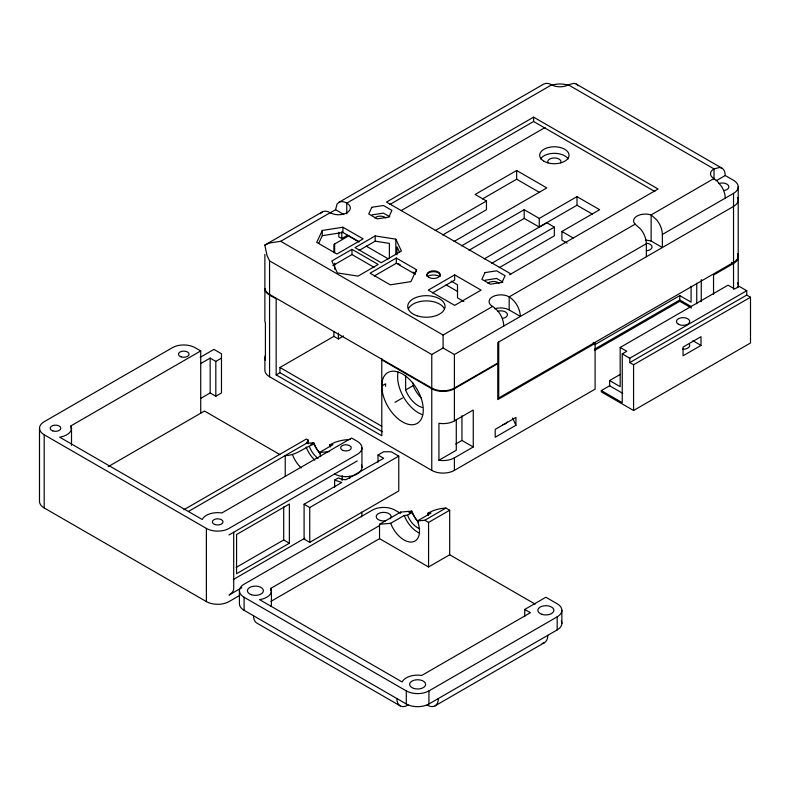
<?xml version="1.0" encoding="UTF-8"?>
<svg xmlns="http://www.w3.org/2000/svg" width="790" height="790" viewBox="0 0 790 790"><rect width="100%" height="100%" fill="white"/><g stroke="black" fill="none" stroke-linecap="round" stroke-linejoin="round"><path stroke-width="1.19" d="M509.175 309.947L509.185 296.872L635.12 224.163L640.73 229.149L643.06 232.566A16.077 9.283 60 0 1 646.339 243.705L646.339 256.77M330.388 212.708L335.562 209.715L337.063 204.047L338.861 202.368L543.777 84.056L546.107 83.315L548.813 83.572L551.716 84.806A11.732 6.774 0 0 0 568.306 84.806L573.925 83.315L576.246 84.056L721.942 168.171A16.077 9.273 -60.1 0 1 725.23 175.518L733.525 180.308A16.007 9.243 0 0 1 733.525 193.372L733.525 262.408L498.717 397.972L498.717 342.001M322.281 230.453L316.721 242.372L336.896 254.025L363.114 238.886L342.929 227.234L322.281 230.453L322.281 235.677L318.735 243.261M416.488 269.706L410.919 281.625L390.27 284.834L370.095 273.182L396.303 258.053L416.488 269.706L416.488 271.79M188.701 511.308L306.342 443.378L308.228 440.119L306.342 439.023L183.952 509.688M320.493 213.616L322.281 211.937A15.77 9.105 60 0 1 330.21 212.688L330.299 212.757A11.732 6.774 0 0 0 346.889 212.757A11.732 6.774 0 0 0 346.889 203.168L346.78 203.119A15.77 9.105 60 0 0 338.861 202.368M431.765 388.068L431.765 354.522L443.101 347.995L454.398 354.522L454.398 388.068A16.007 9.243 0 0 1 431.765 388.068L269.568 294.423A16.007 9.243 0 0 1 264.877 287.886L264.877 254.35M716.056 180.821L725.23 175.518M239.419 590.732L239.419 603.797A16.007 9.243 0 0 0 244.11 610.324L406.297 703.979A16.007 9.243 0 0 0 428.931 703.969L557.187 629.907A16.007 9.243 0 0 0 561.325 620.98M322.281 211.937L264.838 245.088L267.04 255.565L269.568 260.878L269.568 294.423M265.43 245.394L264.838 245.088L269.479 243.014L280.687 241.286L330.21 212.688M551.716 84.806L346.78 203.119L346.78 213.814M509.56 274.762L658.09 189.017L533.606 117.147L386.498 202.082L510.972 273.952M389.697 204.59L533.606 121.502L654.89 191.526M338.782 232.23L338.782 236.822L341.803 238.56L347.462 235.292L358.986 241.947M348.825 235.815L333.884 244.436L333.884 252.721M401.103 210.634L545.08 127.516M351.985 249.344L331.8 260.996L337.37 272.915L358.018 276.125L378.203 264.472L351.985 249.344L351.985 254.568L374.006 267.277M375.181 235.943L355.006 247.596L381.215 262.734L401.399 251.082L395.839 239.163L375.181 235.943L375.181 241.177L359.114 250.45M332.866 265.608L351.985 254.568M200.729 350.938L195.071 347.669A16.007 9.243 0 0 0 172.437 347.669L44.191 421.712A16.007 9.243 0 0 0 44.191 434.776L206.388 528.421A16.007 9.243 0 0 0 229.021 528.421L357.268 454.378A16.007 9.243 0 0 0 357.268 441.314L351.609 438.045L221.842 512.967A16.007 9.243 0 0 0 202.24 519.494L59.645 437.166A16.007 9.243 0 0 0 70.962 425.85L200.729 350.938L200.729 413.219M454.072 241.473L546.808 187.931L516.63 170.502L475.146 194.458L486.462 200.996L486.462 209.706L442.686 234.976M200.156 357.357L213.932 349.407L221.477 353.762L221.477 392.966L215.818 396.225L210.16 392.966L200.65 398.456M482.591 198.873L516.63 179.221L539.531 192.434M200.65 363.607L210.16 358.117L215.818 361.385L221.477 358.117M435.211 230.581L486.462 200.996M374.282 275.996L396.303 263.277L415.422 274.318M461.587 245.838L524.175 209.706L539.264 218.415L576.986 196.641L599.62 209.706L561.897 231.48L561.897 240.081L567.042 243.103M469.013 250.262L524.175 218.415L539.264 227.016L576.986 205.242L592.421 214.149M108.191 466.643L204.501 411.037L279.818 454.526M265.42 355.293A16.007 9.243 0 0 0 265.42 360.072L265.42 323.051A16.007 9.243 0 0 1 264.877 320.661L264.877 288.538A16.007 9.243 0 0 0 269.568 295.075L276.164 298.887L276.164 374.894L279.937 372.712L279.937 367.488L333.884 336.343L338.406 338.959L343.551 335.987M454.675 274.871L428.279 290.118L454.675 305.365L481.08 290.118L454.675 274.871L454.675 280.104L432.495 292.902M484.221 258.913L546.808 222.77L554.353 227.125L554.353 235.835L499.191 267.692M491.765 263.268L554.353 227.125M280.687 241.286L443.081 335.039L492.595 306.451C499.162 310.668 503.457 318.212 503.822 325.994M568.306 84.806L714.022 168.932A11.732 6.774 0 0 0 713.913 178.56L651.138 214.919L648.393 214.317A11.732 6.774 0 0 0 634.014 222.622L635.12 224.163M381.787 385.994A29.339 16.936 60 0 1 412.903 383.219A29.339 16.936 60 0 1 412.903 424.704A29.339 16.936 60 0 1 381.787 385.994L385.56 383.822L385.56 386.251M454.398 354.522L646.339 243.705M645.351 240.219A11.732 6.774 0 0 1 648.393 240.456L651.138 241.049L662.356 247.527L662.356 234.462L733.525 193.372M285.229 476.242L285.229 455.573C296.092 455.623 304.348 447.416 314.134 444.069A16.541 9.549 60 0 0 320.503 453.776M320.681 456.699A21.873 12.63 60 0 0 319.367 452.522A21.873 12.63 60 0 1 313.699 442.726L310.865 444.355L314.134 444.069M422.176 407.433A20.807 12.008 60 0 1 405.635 389.964L413.18 385.609L413.18 383.18M394.99 402.327L402.535 397.972M330.348 446.952A16.541 9.549 60 0 0 329.677 444.977C335.997 441.185 343.077 439.763 350.493 439.438M454.398 388.068L497.769 363.025L497.769 342.544L733.525 206.437A16.007 9.243 0 0 0 737.672 197.51M381.787 359.865L431.765 388.719A16.007 9.243 0 0 0 454.398 388.719L497.769 363.676L497.769 399.612L595.097 343.423L595.097 389.154L454.398 470.386A16.007 9.243 0 0 1 431.765 470.386L269.568 376.741A16.007 9.243 0 0 1 264.877 370.204L264.877 357.682M229.021 534.958L357.268 460.916M334.634 487.282L334.634 480.073L338.406 477.901A10.665 6.162 0 0 0 345.951 479.698L383.673 458.289L378.015 455.03L378.015 462.239M378.015 455.03L383.673 451.762L391.218 451.762L398.762 456.116L398.762 490.965L309.749 542.355L304.091 539.086L304.091 504.247L341.803 482.463L334.634 480.073M454.398 420.892L473.259 410.01L473.259 446.972L454.398 457.864A16.007 9.243 0 0 1 438.934 460.254L438.934 423.292A16.007 9.243 0 0 0 454.398 420.892L454.398 388.719M304.091 504.247L309.749 507.516L398.762 456.116M594.811 344.667L679.775 295.618L691.092 302.155L691.092 286.227M594.811 349.032L679.775 299.973L691.448 306.708M594.416 350.562L679.775 301.286L691.378 307.981M236.18 567.408L283.709 539.965L289.367 543.234L289.367 504.03L236.566 534.524L236.566 573.718L289.367 543.234M622.737 393.361L609.613 385.777L609.613 380.553L620.18 386.646L620.18 347.452L728.054 285.17L734.661 288.972L739.183 286.365L746.728 290.72L746.728 295.075L629.798 362.58L629.798 358.226L746.728 290.72M455.771 444L461.943 440.445L473.259 446.972M746.728 295.075L750.5 297.247L750.5 342.988L633.57 410.494L601.318 391.88L601.318 390.566L622.253 402.653L622.253 353.871L626.776 351.264L620.18 347.452M438.934 460.254L456.284 450.241L456.284 419.431M233.287 579.534L304.812 538.237M515.949 425.267L495.202 437.245L495.202 429.404L515.949 417.426L515.949 425.267L512.592 418.029M241.839 587.661L229.021 595.058A16.007 9.243 0 0 0 233.702 588.53L233.702 532.253M629.798 362.58L633.57 364.763L750.5 297.247M609.613 380.553L620.298 374.381M239.706 595.423L229.021 601.595A16.007 9.243 0 0 1 206.388 601.595L44.191 507.95A16.007 9.243 0 0 1 39.5 501.423L39.5 428.249M601.318 390.566L609.821 385.658M379.526 524.293L400.649 512.098L411.768 511.11A21.873 12.63 60 0 0 417.436 520.906A21.873 12.63 60 0 1 411.778 542.039A21.873 12.63 60 0 1 390.655 523.306L379.526 524.293L379.536 538.652L428.565 566.963L449.688 554.768L449.678 510.241L445.906 508.059C439.398 508.405 433.325 510.093 427.746 513.362A16.541 9.549 60 0 1 428.417 515.337M557.187 629.907L557.187 616.842A16.007 9.243 0 0 0 557.187 603.777L545.87 597.24L524.748 609.436L530.406 612.704L421.761 675.45A16.007 9.243 0 0 0 402.159 681.987L259.564 599.649A16.007 9.243 0 0 0 270.881 588.333L379.526 525.587M390.655 523.306L404.223 515.465L407.492 515.169L412.202 512.453A16.541 9.549 60 0 0 418.582 522.16M411.768 511.11L408.944 512.74L412.202 512.453M701.016 345.418L683.054 355.796L683.054 347.087L701.016 336.708L701.016 345.418L692.939 340.757M270.881 601.397L379.536 538.652M427.746 513.362L431.014 513.075L417.436 520.906L424.793 520.255L445.906 508.059M428.565 566.963L428.565 522.427L449.678 510.241M399.701 512.848L394.99 510.123A16.007 9.243 0 0 0 372.357 510.133L244.11 584.195A16.007 9.243 0 0 0 244.1 597.26L406.297 690.904A16.007 9.243 0 0 0 428.931 690.904L557.187 616.842M435.053 705.855L544.438 642.675M408.193 705.045L405.26 706.309A16.007 9.243 -60 0 1 396.876 698.518M371.833 214.91L383.426 213.112L389.786 216.786M322.281 235.677L342.929 232.467L358.867 241.661M484.991 280.243L496.584 278.445L502.954 282.119M306.342 443.378L313.699 442.726M329.677 444.977L332.936 444.691L319.367 452.522L329.381 451.633M375.181 241.177L389.381 243.379L389.381 258.35M721.942 168.171L719.621 167.441L714.022 168.932L714.022 179.626M427.054 705.045L429.977 706.309A16.007 9.243 60 0 0 438.361 698.518M713.913 178.56L716.925 180.732L721.951 187.023A16.077 9.283 60 0 1 725.24 198.152M731.639 262.408L733.525 263.495L733.525 289.347M561.897 231.48L573.214 238.017M622.253 353.871L629.798 358.226M593.211 342.337L595.097 343.423M335.562 209.715L343.719 214.426M451.139 281.112L457.509 284.785L457.509 297.85L463.839 301.504M446.074 284.825L457.558 291.461M398.012 263.505L400.145 264.729M412.913 272.106L415.046 273.33M366.323 246.184L388.334 258.893M269.568 260.878L431.765 354.522M279.937 367.488L381.787 426.284M279.937 372.712L382.36 431.745M276.164 374.894L381.787 435.764L381.787 358.541M424.793 520.255L428.565 522.427M449.688 554.768L535.186 604.133M400.184 705.855L256.849 623.093A16.017 9.253 -60 0 1 253.531 615.765M492.595 306.451L490.709 305.059A11.722 6.764 0 0 1 493.553 296.29A11.722 6.764 0 0 1 508.977 296.764C515.653 300.941 520.018 308.584 520.393 316.425L508.977 309.838A11.722 6.764 0 0 0 494.817 308.86M399.424 252.069L396.945 246.766L396.945 254.824M443.101 347.995L443.081 335.039M738.216 186.835L738.216 255.871M738.216 256.967L738.216 285.279M713.538 294.295L713.538 275.038L733.525 263.495A16.007 9.243 0 0 0 737.672 254.568M701.273 279.581L701.273 301.691M696.75 283.156L696.75 303.725M679.775 295.618L679.775 299.973M651.138 241.049L651.138 214.919L656.747 219.906L659.067 223.323A16.077 9.283 60 0 1 662.356 234.462M633.57 364.763L633.57 410.494M576.986 196.641L576.986 205.242M561.868 610.305L561.868 623.369M539.264 218.415L539.264 227.016M533.606 117.147L533.606 121.502M524.748 609.436L524.748 616.565M524.175 209.706L524.175 218.415M516.63 170.502L516.63 179.221M461.943 415.797L461.943 440.445M454.398 457.864L454.398 470.386M431.765 388.719L431.765 470.386M428.931 690.904L428.931 703.969M406.297 690.904L406.297 703.979M405.635 375.408L405.635 389.964M400.649 512.098L400.649 513.391M396.303 258.053L396.303 263.277M395.839 239.163L395.839 254.578M361.948 447.841L361.948 467.443M349.723 476.123L349.723 478.533M342.929 227.234L342.929 232.467M342.179 475.649L342.179 480.478M341.803 231.677L341.803 238.56M338.406 333.015L338.406 338.959M334.634 244.001L334.634 252.583M334.634 263.169L334.634 269.163M333.884 331.593L333.884 336.343M309.749 507.516L309.749 542.355M308.228 440.119L308.228 443.782M283.709 506.894L283.709 539.965M271.424 590.723L271.424 603.797A16.007 9.243 0 0 1 270.881 606.187M270.881 588.333L270.881 590.713M269.568 295.075L269.568 376.741M244.1 597.26L244.11 610.324M215.818 361.385L215.818 396.225M210.16 358.117L210.16 392.966M206.388 528.421L206.388 601.595M71.505 428.249L71.505 445.343M70.962 425.85L70.962 428.299M44.191 434.776L44.191 507.95M361.405 465.053A16.007 9.243 0 0 1 353.95 475.442A16.007 9.243 0 0 1 334.634 473.98M361.405 512.098A16.007 9.243 0 0 1 361.405 516.877M318.015 458.388A16.541 9.549 60 0 1 309.423 446.785M301.197 467.947A21.873 12.63 60 0 1 292.577 454.912M314.776 460.116A21.873 12.63 60 0 1 306.155 447.081M419.638 533.141A21.873 12.63 60 0 1 404.223 515.465M419.648 528.737A16.541 9.549 60 0 1 407.492 515.169M547.756 635.357A16.007 9.233 60 0 1 542.098 643.406M385.609 520.827A7.465 4.315 0 0 1 376.208 516.66A7.465 4.315 0 0 1 385.609 512.493A7.465 4.315 0 0 1 390.142 518.823M552.013 85.192A16.007 9.243 0 0 1 568.01 85.192M576.246 84.056A16.077 9.283 -60 0 1 578.023 85.735M718.88 183.507A6.666 3.851 0 0 1 728.37 185.364A6.666 3.851 0 0 1 723.936 190.558M408.351 308.89A18.674 10.784 0 0 1 426.393 300.901A18.674 10.784 0 0 1 444.424 308.89M427.518 276.401A8.532 4.928 0 0 1 439.586 276.401M497.453 311.349A6.666 3.851 0 0 1 506.953 313.205A6.666 3.851 0 0 1 502.519 318.4M374.776 217.961A6.399 3.693 0 0 1 385.866 217.961M487.934 283.294A6.399 3.693 0 0 1 499.023 283.294M427.113 276.52A6.666 3.851 0 0 1 433.552 271.681A6.666 3.851 0 0 1 440 276.52M540.567 158.899A14.674 8.473 0 0 1 554.353 153.329A14.674 8.473 0 0 1 568.138 158.899M547.914 162.789A6.666 3.851 0 0 1 554.353 157.941A6.666 3.851 0 0 1 560.791 162.789M737.672 253.481A16.007 9.243 0 0 1 733.525 262.408M647.079 243.281A6.666 3.851 0 0 1 652.027 247.003A6.666 3.851 0 0 1 647.079 250.716M737.672 282.879A16.007 9.243 0 0 1 737.672 287.669M421.376 398.002A20.807 12.008 60 0 1 413.18 385.609M422.69 414.75A29.339 16.936 60 0 1 398.081 372.12M507.229 421.949A6.666 3.851 0 0 1 502.519 424.665M689.512 344.44A6.666 3.851 0 0 1 682.481 349.269M371.833 207.286L368.723 213.981L377.215 218.879L388.808 217.082L391.909 210.387L383.426 205.489L371.833 207.286M484.991 272.619L481.89 279.314L490.373 284.212L501.966 282.415L505.077 275.72L496.584 270.822L484.991 272.619M343.285 450.507A5.333 3.081 0 0 0 351.283 447.841A5.333 3.081 0 0 0 343.285 445.175A5.333 3.081 0 0 0 343.285 450.507M52.831 430.915A5.333 3.081 0 0 0 60.84 428.249A5.333 3.081 0 0 0 52.831 425.573A5.333 3.081 0 0 0 52.831 430.915M215.038 524.56A5.333 3.081 0 0 0 223.037 521.884A5.333 3.081 0 0 0 215.038 519.218A5.333 3.081 0 0 0 215.038 524.56M181.088 356.863A5.333 3.081 0 0 0 189.087 354.197A5.333 3.081 0 0 0 181.088 351.53A5.333 3.081 0 0 0 181.088 356.863M541.861 614.314A7.999 4.622 0 0 0 553.869 610.305A7.999 4.622 0 0 0 541.871 606.305A7.999 4.622 0 0 0 541.861 614.314M251.418 594.732A7.999 4.622 0 0 0 263.416 590.723A7.999 4.622 0 0 0 251.418 586.723A7.999 4.622 0 0 0 251.418 594.732M413.614 688.376A7.999 4.622 0 0 0 425.622 684.377A7.999 4.622 0 0 0 413.614 680.368A7.999 4.622 0 0 0 413.614 688.376M428.842 277.379A6.666 3.851 0 0 0 440 275.651A6.666 3.851 0 0 0 431.834 270.94A6.666 3.851 0 0 0 428.842 277.379M417.051 315.783A18.674 10.784 0 0 0 445.056 306.451A18.674 10.784 0 0 0 417.051 297.119A18.674 10.784 0 0 0 417.051 315.783M543.984 161.249A14.674 8.473 0 0 0 568.524 157.457A14.674 8.473 0 0 0 550.561 147.078A14.674 8.473 0 0 0 543.984 161.249M678.363 324.206A6.666 3.851 0 0 0 689.512 322.478A6.666 3.851 0 0 0 681.345 317.758A6.666 3.851 0 0 0 678.363 324.206"/></g></svg>
